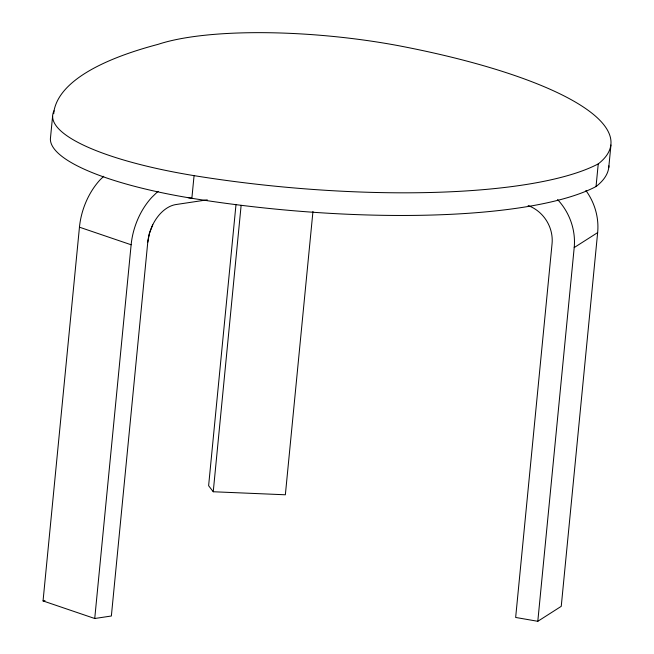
<?xml version="1.0" encoding="UTF-8"?>
<svg xmlns="http://www.w3.org/2000/svg" width="654" height="654" viewBox="0 0 654 654"><rect width="100%" height="100%" fill="white"/><g stroke="black" fill="none" stroke-linecap="round" stroke-linejoin="round"><path stroke-width="0.98" d="M52.59 116.298L50.383 138.95A196.854 47.873 5.6 0 0 191.859 198.293A337.881 82.167 5.6 0 0 596.039 186.537A340.595 82.829 5.6 0 0 608.899 165.822M53.742 113.747L54.029 110.796A597.233 145.245 5.6 0 1 158.194 44.317A196.854 47.873 5.6 0 1 397.877 45.567A340.595 82.829 5.6 0 1 598.246 163.892L596.039 186.537M207.244 199.838L176.008 204.538A35.193 23.724 -71.2 0 0 147.763 242.266L111.36 616.003L94.732 618.504L43.05 600.928L79.453 227.191A58.656 39.542 -71.2 0 1 100.095 179.817L103.724 176.278M94.732 618.504L131.135 244.776A58.656 39.542 -71.2 0 1 151.769 197.402L156.69 192.603A58.656 39.542 -71.2 0 1 158.154 191.377M54.029 110.796A196.854 47.873 5.6 0 0 194.066 175.64L191.859 198.293L187.968 197.622M236.012 204.391L208.618 485.709L213.237 491.751L285.357 494.784L312.955 211.438M213.237 491.751L241.13 205.356M528.154 205.577A35.193 32.602 57.5 0 1 552.058 243.713L515.654 617.45L537.801 621.3L574.204 247.564A58.656 54.339 57.5 0 0 557.576 199.56M585.902 190.51A58.656 54.339 57.5 0 1 597.65 232.603L561.246 606.332L537.801 621.3M608.743 167.653L610.95 145M152.758 224.78L149.423 233.331L147.763 242.266M574.204 247.564L597.65 232.603M43.05 600.928L45.012 600.634M79.453 227.191L131.135 244.776M598.246 163.892A337.881 82.167 5.6 0 1 194.066 175.64"/></g></svg>
